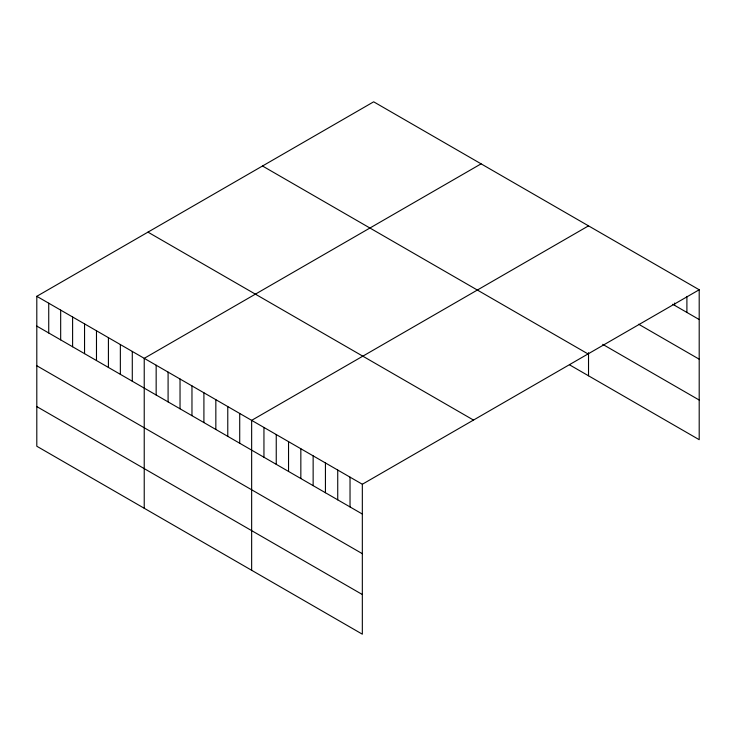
<?xml version="1.0" encoding="UTF-8"?>
<svg xmlns="http://www.w3.org/2000/svg" width="736" height="736" viewBox="0 0 736 736"><rect width="100%" height="100%" fill="white"/><g stroke="black" fill="none" stroke-linecap="round" stroke-linejoin="round"><path stroke-width="1.1" d="M36.8 296.314L362.333 484.251L362.333 634.184L36.8 446.237L36.8 296.314L373.667 101.816L699.2 289.763L699.2 439.686L569.618 364.881M481.096 163.843L144.228 358.331L144.228 508.254M588.524 225.86L251.648 420.357L251.648 570.28M362.333 484.251L699.2 289.763M672.713 304.253L699.2 319.544M638.655 324.236L699.2 359.196M602.71 344.338L699.2 400.044M262.504 166.005L588.036 353.942M147.964 232.134L473.496 420.072M36.8 326.094L362.333 514.041M36.8 365.746L362.333 553.684M36.8 406.594L362.333 594.532M686.9 296.406L686.9 312.45M674.608 303.057L674.608 305.348M588.524 352.664L588.524 375.783M350.032 477.158L350.032 506.938M337.732 470.056L337.732 499.836M325.432 462.953L325.432 492.734M313.14 455.851L313.14 485.64M300.84 448.758L300.84 478.538M288.54 441.655L288.54 471.436M276.248 434.553L276.248 464.333M263.948 427.45L263.948 457.24M239.715 413.466L239.715 443.247M227.774 406.576L227.774 436.356M215.841 399.676L215.841 429.465M203.909 392.785L203.909 422.574M191.967 385.894L191.967 415.684M180.035 379.003L180.035 408.793M168.093 372.112L168.093 401.902M156.161 365.222L156.161 395.011M132.287 351.44L132.287 381.22M120.354 344.549L120.354 374.33M108.413 337.658L108.413 367.439M96.48 330.768L96.48 360.548M84.548 323.877L84.548 353.657M72.606 316.986L72.606 346.766M60.674 310.095L60.674 339.876M48.732 303.204L48.732 332.985"/></g></svg>
